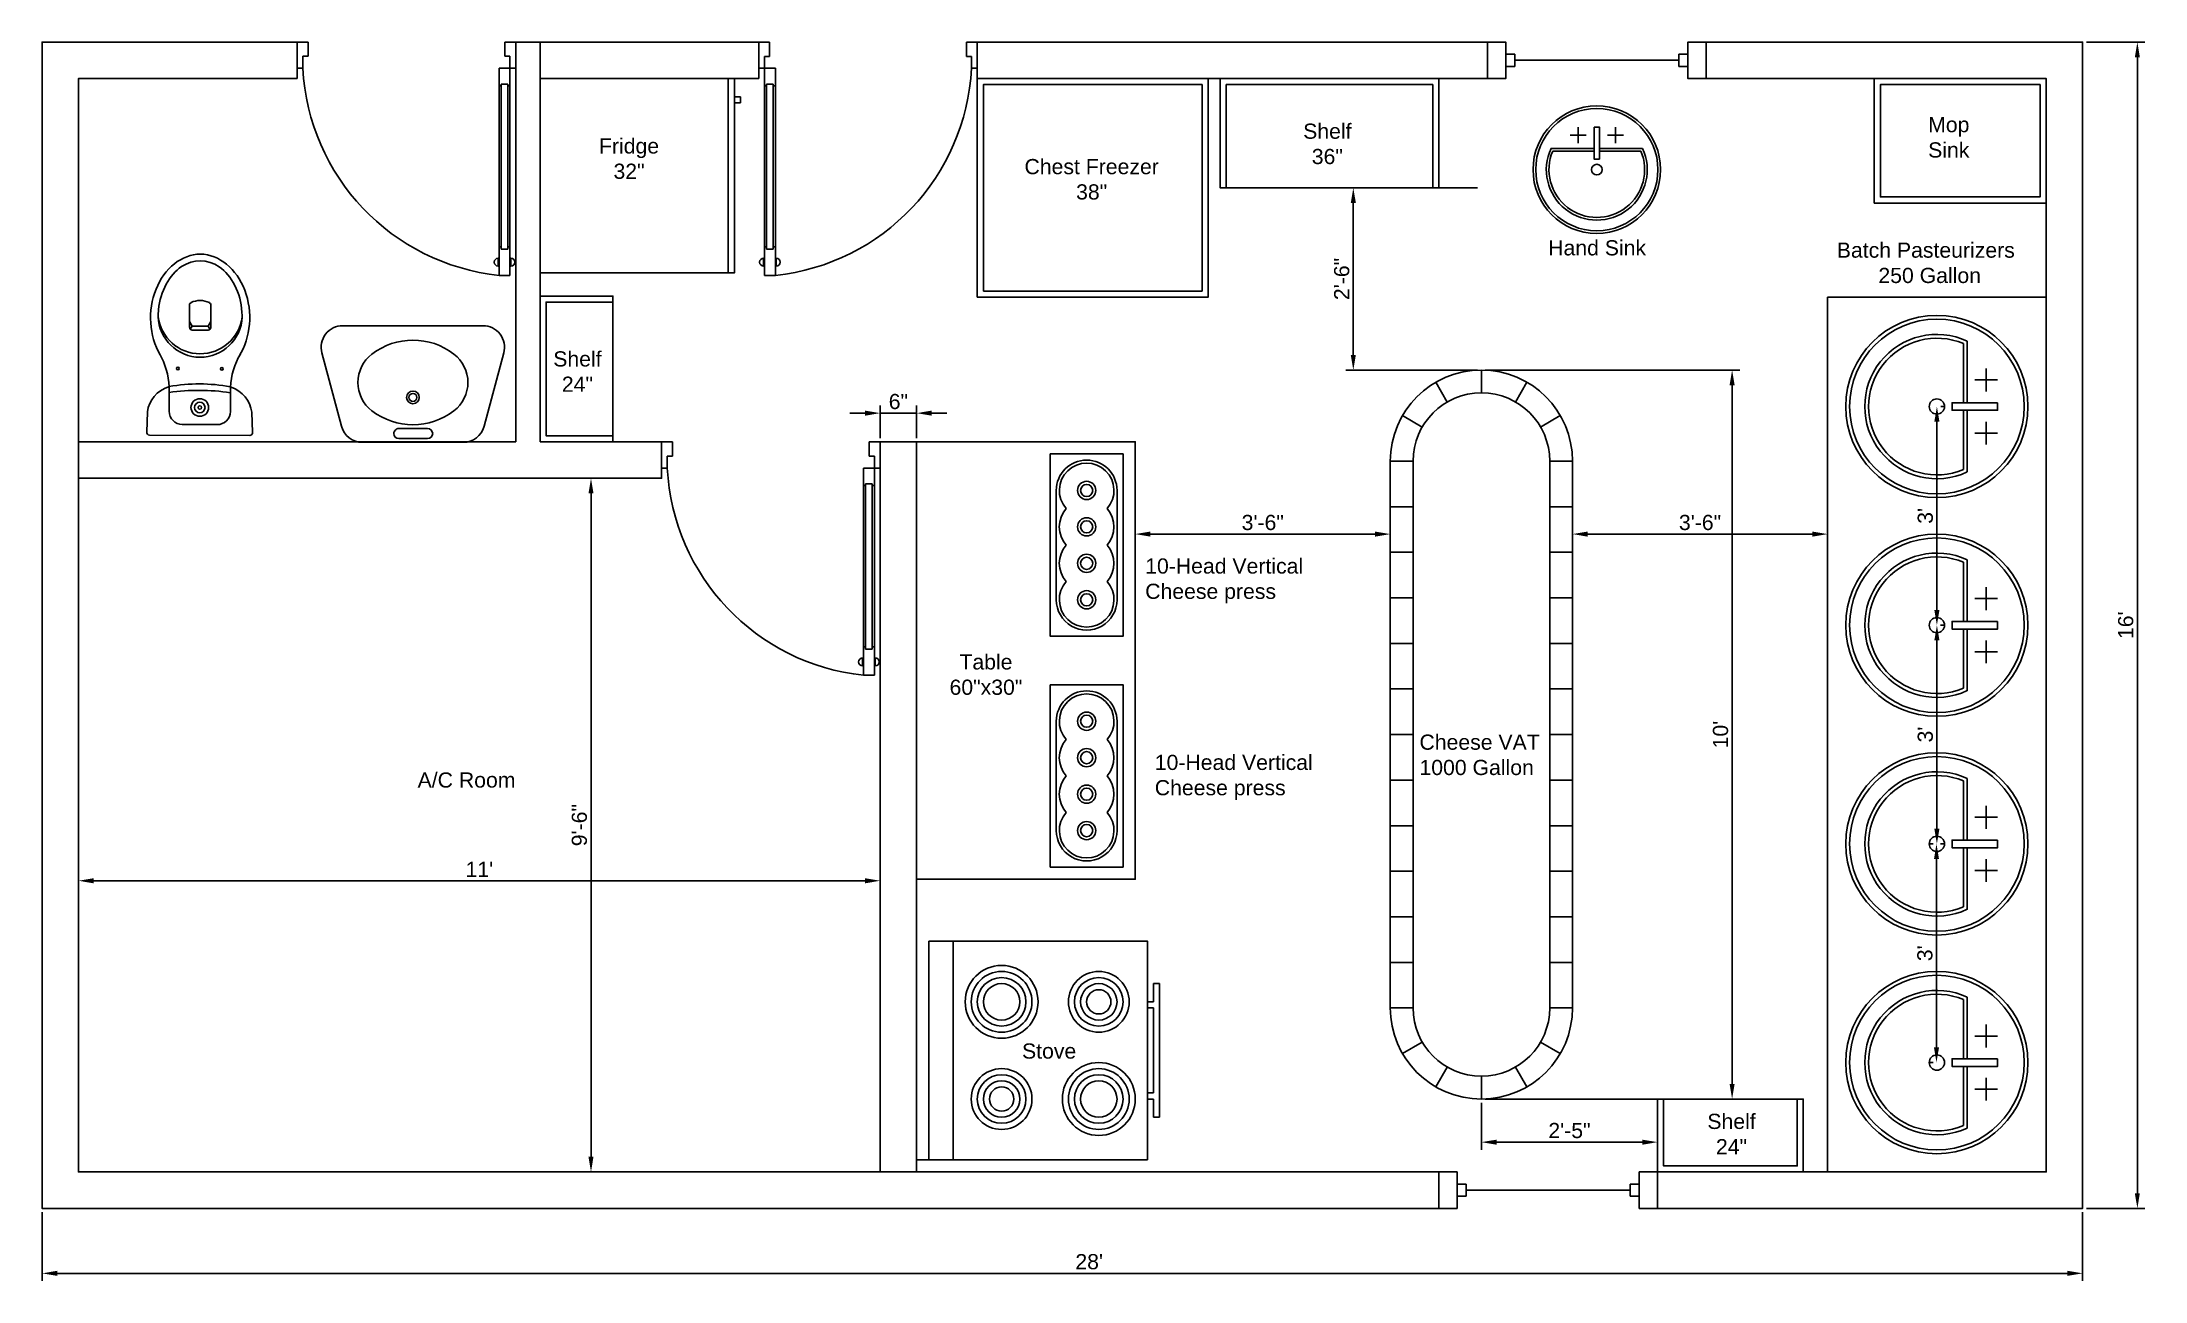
# Model space of a CAD drawing. Header units: feet. Extents: x 0 to 346, y -12 to 192.
import ezdxf

# ---------------------------------------------------------------- set-up
doc = ezdxf.new("R2010")
doc.units = ezdxf.units.FT
doc.layers.add('SANTEH', color=7, linetype='Continuous')
doc.styles.get("Standard").update_dxf_attribs({"font": 'arial.ttf'})
doc.dimstyles.new('ISO-25', dxfattribs={"dimtxt": 2.5, "dimasz": 2.5, "dimexe": 1.25, "dimexo": 0.625, "dimtad": 1, "dimdec": 0, "dimlunit": 3, "dimtxsty": 'Standard', "dimcen": 2.5, "dimadec": 0, "dimazin": 0, "dimtfac": 1, "dimtdec": 0, "dimtmove": 0, "dimatfit": 3, "dimfxl": 1, "dimarcsym": 0})

# ---------------------------------------------------------------- blocks, each defined once
blk = doc.blocks.new('A$C118B6EC8')
for p, q in [((141.4, 1067.1), (91.4, 1067.1)), ((91.4, 1067.1), (91.4, 947.1)), ((141.4, 1067.1), (141.4, 1001.9)), ((1091.4, 1067.1), (1041.4, 1067.1)), ((1041.4, 1067.1), (1041.4, 1001.9)), ((1091.4, 1067.1), (1091.4, 947.1)), ((141.4, 1001.9), (117.8, 1001.9)), ((117.8, 1001.9), (117.8, 947.1)), ((1041.4, 1001.9), (1065, 1001.9)), ((1065, 1001.9), (1065, 947.1)), ((117.8, 947.1), (91.4, 947.1)), ((1065, 947.1), (1015, 947.1)), ((1015, 0), (1015, 947.1)), ((1025, 867.1), (1015, 867.1)), ((1055, 874.6), (1025, 874.6)), ((1025, 119.5), (1025, 874.6)), ((1055, 874.6), (1055, 119.5)), ((1065, 867.1), (1055, 867.1)), ((1065, 947.1), (1065, 0)), ((1065, 947.1), (1091.4, 947.1)), ((1025, 130), (1015, 130)), ((1055, 119.5), (1025, 119.5)), ((1065, 130), (1055, 130)), ((1010.9, 78.5), (1010.9, 42.4)), ((1069.1, 78.5), (1069.1, 42.4)), ((1065, 0), (1015, 0))]:
    blk.add_line(p, q)
for centre, radius, start, end in [((1120.1, 998), 1003.5, 182.9057, 263.98835), ((1010.9, 60.5), 18.1, 90, 270), ((1069.1, 60.5), 18.1, 270, 90)]:
    blk.add_arc(centre, radius, start, end)
blk = doc.blocks.new('Window')
for p, q in [((461.43, 127.21), (464.43, 127.21)), ((465.93, 125.21), (464.43, 125.21)), ((465.93, 123.21), (465.93, 125.21)), ((492.93, 123.21), (492.93, 125.21)), ((492.93, 125.21), (494.43, 125.21)), ((464.43, 121.21), (464.43, 123.21)), ((464.43, 123.21), (465.93, 123.21)), ((492.93, 124.21), (465.93, 124.21)), ((492.93, 123.21), (492.93, 124.21)), ((494.43, 123.21), (492.93, 123.21)), ((494.43, 121.21), (494.43, 123.21))]:
    blk.add_line(p, q)
for points in [[(464.43, 121.21), (461.43, 121.21), (461.43, 127.21), (464.43, 127.21)], [(494.43, 127.21), (497.43, 127.21), (497.43, 121.21), (494.43, 121.21)]]:
    blk.add_lwpolyline(points)
for points in [[(461.43, 127.21), (464.43, 127.21), (464.43, 121.21), (461.43, 121.21)], [(497.43, 127.21), (494.43, 127.21), (494.43, 121.21), (497.43, 121.21)]]:
    blk.add_lwpolyline(points, close=True)
blk = doc.blocks.new('OVALFREE')
for p, q in [((-8.247561, 0), (8.247561, 0)), ((-14.879001, -14.613447), (-11.666235, -2.623241)), ((-3.249447, -1.45402), (-3.249447, -1.41473)), ((2.271533, -0.61875), (-2.414177, -0.61875)), ((-2.414177, -2.25), (2.271533, -2.25)), ((3.106803, -1.41473), (3.106803, -1.45402)), ((11.666235, -2.623241), (14.879001, -14.613447)), ((11.460326, -19.06875), (-11.460326, -19.06875))]:
    blk.add_line(p, q)
for radius in [1.040625, 0.646875]:
    blk.add_circle((-0.015072, -7.340625), radius)
for centre, radius, start, end in [((-8.247561, -3.539272), 3.539272, 90, 165.000003), ((8.247561, -3.539272), 3.539272, 14.999997, 90), ((-0.015072, -13.889206), 11.020456, 52.448718, 127.551282), ((-2.414177, -1.45402), 0.83527, 90, 180), ((-2.414177, -1.41473), 0.83527, 180, 270), ((2.271533, -1.45402), 0.83527, 0, 90), ((2.271533, -1.41473), 0.83527, 270, 0), ((-3.168259, -9.7875), 5.846813, 127.551279, 232.448716), ((3.138114, -9.7875), 5.846813, 307.551284, 52.448721), ((-11.460326, -15.529478), 3.539272, 165.000003, 270), ((-0.015072, -5.685794), 11.020456, 232.448718, 307.551282), ((11.460326, -15.529478), 3.539272, 270, 14.999997)]:
    blk.add_arc(centre, radius, start, end)
blk = doc.blocks.new('S_38')
at = {"layer": 'SANTEH'}
for p, q in [((-264, 1), (264, -1)), ((-278, -14), (-275, -121)), ((278, -17), (274, -123)), ((-59, -567), (-59, -684)), ((-45, -574), (-59, -598)), ((-54, -557), (-45, -574)), ((-45, -553), (39, -553)), ((-45, -574), (39, -574)), ((49, -557), (39, -574)), ((39, -574), (53, -598)), ((53, -567), (53, -684))]:
    blk.add_line(p, q, dxfattribs=at)
at = {"layer": 'SANTEH', "ltscale": 0.05}
for p, q in [((-91, -56), (91, -56)), ((-162, -125), (-162, -253)), ((160, -127), (160, -255))]:
    blk.add_line(p, q, dxfattribs=at)
for radius in [46.2, 27.7, 9.24]:
    blk.add_circle((-1, -146), radius, dxfattribs=at)
at = {"layer": 'SANTEH'}
for centre in [(-117, -349), (114, -351)]:
    blk.add_circle(centre, 7, dxfattribs=at)
for centre, radius, start, end in [((-264, -13), 14, 89.7373, 186.6199), ((264, -15), 14, 352.8547, 89.7373), ((-114, -99), 162, 187.6448, 251.5505), ((114, -100), 162, 287.9241, 351.8298), ((-533, -236), 371, 329.0782, 357.3657), ((3, 597), 867, 259.0299, 280.4447), ((531, -241), 371, 182.1089, 210.3965), ((-3, -631), 221, 1.8098, 177.6648), ((-3, -650), 222, 6.6997, 172.7749), ((-45, -567), 14, 89.7373, 179.7373), ((39, -567), 14, 359.7373, 89.7373), ((-45, -684), 14, 179.7373, 243.9899), ((-3, -597), 111, 243.9899, 295.4848), ((39, -684), 14, 295.4848, 359.7373)]:
    blk.add_arc(centre, radius, start, end, dxfattribs=at)
at = {"layer": 'SANTEH', "ltscale": 0.05}
for centre, radius, start, end in [((-92, -126), 70, 89.7373, 179.7373), ((90, -126), 70, 359.7373, 89.7373), ((4, 856), 1092, 261.2625, 269.7373), ((4, 856), 1092, 269.7373, 278.2122)]:
    blk.add_arc(centre, radius, start, end, dxfattribs=at)
at = {"layer": 'SANTEH', "extrusion": (4.68059e-16, 1.02024e-13, -1)}
blk.add_ellipse((-3, -623), major_axis=(-11, 329), ratio=0.79083, start_param=3.19005, end_param=5.418271, dxfattribs=at)
at = {"layer": 'SANTEH'}
blk.add_ellipse((-3, -623), major_axis=(14, 329), ratio=0.79083, start_param=3.19005, end_param=5.398481, dxfattribs=at)
blk.add_open_spline([(218, -624), (218, -636), (217, -648), (206, -756), (158, -844), (32, -928), (-41, -927), (-168, -840), (-217, -748), (-223, -639), (-223, -630), (-223, -622)], degree=3, knots=[1.570609, 1.570609, 1.570609, 1.570609, 1.68907, 1.68907, 2.658139, 2.658139, 3.627208, 3.627208, 4.629098, 4.629098, 4.712513, 4.712513, 4.712513, 4.712513], dxfattribs=at)
blk = doc.blocks.new('Fridge')
for p, q in [((32, 32), (31, 32)), ((31, 32), (31, 0)), ((32, 32), (32, 29)), ((32, 29), (33, 29)), ((33, 28), (32, 28)), ((33, 29), (33, 28))]:
    blk.add_line(p, q)
blk.add_lwpolyline([(0, 0), (32, 0), (32, 32), (0, 32)], close=True)
blk = doc.blocks.new('36 inch Shelf')
for p, q in [((1, 17), (1, 18)), ((35, 17), (35, 18))]:
    blk.add_line(p, q)
blk.add_lwpolyline([(0, 0), (36, 0), (36, 18), (0, 18)], close=True)
blk.add_lwpolyline([(1, 17), (1, 1), (35, 1), (35, 17)])
blk = doc.blocks.new('Chest Freezer')
for points in [[(0, 0), (38, 0), (38, 36), (0, 36)], [(1, 1), (37, 1), (37, 35), (1, 35)]]:
    blk.add_lwpolyline(points, close=True)
blk = doc.blocks.new('Pasteurizer')
for p, q in [((15.5, 20.29), (15.5, 12.5)), ((16, 20.06), (16, 20.62)), ((16, 20.06), (16, 12.5)), ((18.5, 15.5), (18.5, 17)), ((18.5, 17), (18.5, 15.5)), ((20, 15.5), (17, 15.5)), ((17, 15.5), (18.5, 15.5)), ((18.5, 15.5), (18.5, 14)), ((15.5, 11.5), (15.5, 3.71)), ((16, 11.5), (16, 3.38)), ((20, 11.5), (20, 12)), ((20, 8.5), (17, 8.5)), ((17, 8.5), (18.5, 8.5)), ((18.5, 8.5), (18.5, 10)), ((18.5, 8.5), (18.5, 7)), ((18.5, 7), (18.5, 8.5))]:
    blk.add_line(p, q)
blk.add_lwpolyline([(20, 12.5), (14, 12.5), (14, 11.5), (20, 11.5)], close=True)
for radius in [12, 11.5, 1]:
    blk.add_circle((12, 12), radius)
for radius, start, end in [(9.5, 65.0989, 294.9011), (9, 67.1146, 292.8854)]:
    blk.add_arc((12, 12), radius, start, end)
blk = doc.blocks.new('Sink 2')
at = {"xscale": 0.875, "yscale": 0.875, "zscale": 0.875}
blk.add_blockref('Pasteurizer', (1.8, -33.46), dxfattribs=at)
blk = doc.blocks.new('Mop Sink')
for points in [[(0, 0), (20.5, 0), (20.5, 28.31), (0, 28.31)], [(1, 1), (19.5, 1), (19.5, 27.31), (1, 27.31)]]:
    blk.add_lwpolyline(points, close=True)
for points in [[(1, 13), (1, 1), (19.5, 1), (19.5, 13)], [(6, 1), (15, 1)]]:
    blk.add_lwpolyline(points)
blk = doc.blocks.new('Stove')
for p, q in [((7, 37), (7, 38)), ((29, 38), (7, 38)), ((10, 37), (7, 37)), ((10, 36), (10, 37)), ((10, 36), (11, 36)), ((10, 36), (11, 36)), ((11, 36), (11, 37)), ((25, 37), (11, 37)), ((25, 36), (25, 37)), ((26, 36), (25, 36)), ((26, 36), (26, 37)), ((26, 37), (29, 37)), ((29, 37), (29, 38)), ((0, 0), (0, 4)), ((0, 4), (36, 4)), ((0, 0), (0, 2))]:
    blk.add_line(p, q)
blk.add_lwpolyline([(0, 0), (36, 0), (36, 36), (0, 36)], close=True)
for centre, radius in [((10, 28), 5), ((10, 28), 4), ((26, 28), 6), ((26, 28), 5), ((26, 28), 4), ((10, 28), 3), ((10, 28), 2), ((26, 28), 3), ((10, 12), 6), ((10, 12), 5), ((10, 12), 4), ((10, 12), 3), ((26, 12), 5), ((26, 12), 4), ((26, 12), 3), ((26, 12), 2)]:
    blk.add_circle(centre, radius)
blk = doc.blocks.new('24 x 12 inch shelf')
for p, q in [((11, 23), (12, 23)), ((12, 23), (12, 1)), ((12, 1), (11, 1))]:
    blk.add_line(p, q)
blk.add_lwpolyline([(0, 0), (12, 0), (12, 24), (0, 24)], close=True)
blk.add_lwpolyline([(11, 23), (1, 23), (1, 1), (11, 1)])
blk = doc.blocks.new('1000 gal vat')
for p, q in [((9.37, 114.74), (7.5, 117.99)), ((7.5, 117.99), (9.37, 114.74)), ((15, 116.25), (15, 120)), ((15, 120), (15, 116.25)), ((20.62, 114.74), (22.5, 117.99)), ((22.5, 117.99), (20.62, 114.74)), ((5.26, 110.62), (2.01, 112.5)), ((2.01, 112.5), (5.26, 110.62)), ((24.74, 110.62), (27.99, 112.5)), ((27.99, 112.5), (24.74, 110.62)), ((0, 105), (0, 15)), ((3.75, 105), (0, 105)), ((0, 105), (3.75, 105)), ((3.75, 105), (3.75, 15)), ((26.25, 15), (26.25, 105)), ((26.25, 105), (30, 105)), ((30, 105), (26.25, 105)), ((30, 15), (30, 105)), ((3.75, 97.5), (0, 97.5)), ((0, 97.5), (3.75, 97.5)), ((26.25, 97.5), (30, 97.5)), ((3.75, 90), (0, 90)), ((0, 90), (3.75, 90)), ((26.25, 90), (30, 90)), ((30, 90), (26.25, 90)), ((3.75, 82.5), (0, 82.5)), ((0, 82.5), (3.75, 82.5)), ((26.25, 82.5), (30, 82.5)), ((30, 82.5), (26.25, 82.5)), ((3.75, 75), (0, 75)), ((0, 75), (3.75, 75)), ((26.25, 75), (30, 75)), ((30, 75), (26.25, 75)), ((3.75, 67.5), (0, 67.5)), ((0, 67.5), (3.75, 67.5)), ((26.25, 67.5), (30, 67.5)), ((30, 67.5), (26.25, 67.5)), ((3.75, 60), (0, 60)), ((0, 60), (3.75, 60)), ((26.25, 60), (30, 60)), ((30, 60), (26.25, 60)), ((3.75, 52.5), (0, 52.5)), ((0, 52.5), (3.75, 52.5)), ((26.25, 52.5), (30, 52.5)), ((30, 52.5), (26.25, 52.5)), ((3.75, 45), (0, 45)), ((0, 45), (3.75, 45)), ((26.25, 45), (30, 45)), ((30, 45), (26.25, 45)), ((3.75, 37.5), (0, 37.5)), ((0, 37.5), (3.75, 37.5)), ((26.25, 37.5), (30, 37.5)), ((30, 37.5), (26.25, 37.5)), ((3.75, 30), (0, 30)), ((0, 30), (3.75, 30)), ((26.25, 30), (30, 30)), ((30, 30), (26.25, 30)), ((3.75, 22.5), (0, 22.5)), ((0, 22.5), (3.75, 22.5)), ((26.25, 22.5), (30, 22.5)), ((30, 22.5), (26.25, 22.5)), ((3.75, 15), (0, 15)), ((0, 15), (3.75, 15)), ((26.25, 15), (30, 15)), ((30, 15), (26.25, 15)), ((5.26, 9.37), (2.01, 7.5)), ((2.01, 7.5), (5.26, 9.37)), ((24.74, 9.37), (27.99, 7.5)), ((27.99, 7.5), (24.74, 9.37)), ((9.37, 5.26), (7.5, 2.01)), ((7.5, 2.01), (9.37, 5.26)), ((15, 3.75), (15, 0)), ((15, 0), (15, 3.75)), ((20.62, 5.26), (22.5, 2.01)), ((22.5, 2.01), (20.62, 5.26))]:
    blk.add_line(p, q)
for centre, radius, start, end in [((15, 105), 15, 0, 180), ((15, 105), 11.25, 0, 180), ((15, 15), 15, 180, 0), ((15, 15), 11.25, 180, 0)]:
    blk.add_arc(centre, radius, start, end)
blk = doc.blocks.new('72 inch table')
blk.add_lwpolyline([(0, 0), (36, 0), (36, 72), (0, 72)], close=True)
blk = doc.blocks.new('250 Gal Pasteurizer')
at = {"xscale": 1.25, "yscale": 1.25, "zscale": 1.25}
blk.add_blockref('Pasteurizer', (332.96, 135), dxfattribs=at)
blk = doc.blocks.new('*D21')
at = {"color": 0, "lineweight": -2, "transparency": 16777216}
for p, q in [((312.63, 132), (313.25, 132)), ((312, 129.5), (312, 98.5)), ((312.63, 96), (313.25, 96))]:
    blk.add_line(p, q, dxfattribs=at)
at = {"color": 0, "transparency": 16777216}
for points in [[(311.58, 129.5), (312.42, 129.5), (312, 132)], [(311.58, 98.5), (312.42, 98.5), (312, 96)]]:
    blk.add_solid(points, dxfattribs=at)
at = {"layer": 'Defpoints', "color": 0, "transparency": 16777216}
for p in [(312, 132), (312, 96), (312, 96)]:
    blk.add_point(p, dxfattribs=at)
at = {"color": 0, "transparency": 16777216, "insert": (310.1, 114), "char_height": 2.5, "attachment_point": 5, "rotation": 90}
blk.add_mtext("3'", dxfattribs=at)
blk = doc.blocks.new('*D22')
at = {"color": 0, "lineweight": -2, "transparency": 16777216}
for p, q in [((312, 93.5), (312, 62.5)), ((312.62, 96), (313.25, 96)), ((312.62, 60), (313.25, 60))]:
    blk.add_line(p, q, dxfattribs=at)
at = {"color": 0, "transparency": 16777216}
for points in [[(311.58, 93.5), (312.42, 93.5), (312, 96)], [(311.58, 62.5), (312.42, 62.5), (312, 60)]]:
    blk.add_solid(points, dxfattribs=at)
at = {"layer": 'Defpoints', "color": 0, "transparency": 16777216}
for p in [(312, 96), (312, 60), (312, 60)]:
    blk.add_point(p, dxfattribs=at)
at = {"color": 0, "transparency": 16777216, "insert": (310.1, 78), "char_height": 2.5, "attachment_point": 5, "rotation": 90}
blk.add_mtext("3'", dxfattribs=at)
blk = doc.blocks.new('*D23')
at = {"color": 0, "lineweight": -2, "transparency": 16777216}
for p, q in [((311.38, 60), (310.68, 60)), ((311.93, 57.5), (311.93, 26.5)), ((311.38, 24), (310.68, 24))]:
    blk.add_line(p, q, dxfattribs=at)
at = {"color": 0, "transparency": 16777216}
for points in [[(311.52, 57.5), (312.35, 57.5), (311.93, 60)], [(311.52, 26.5), (312.35, 26.5), (311.93, 24)]]:
    blk.add_solid(points, dxfattribs=at)
at = {"layer": 'Defpoints', "color": 0, "transparency": 16777216}
for p in [(312, 60), (311.93, 24), (312, 24)]:
    blk.add_point(p, dxfattribs=at)
at = {"color": 0, "transparency": 16777216, "insert": (310.03, 42), "char_height": 2.5, "attachment_point": 5, "rotation": 90}
blk.add_mtext("3'", dxfattribs=at)
blk = doc.blocks.new('*D24')
at = {"color": 0, "lineweight": -2, "transparency": 16777216}
for p, q in [((237.63, 138), (279.53, 138)), ((278.28, 135.5), (278.28, 20.5)), ((237.63, 18), (279.53, 18))]:
    blk.add_line(p, q, dxfattribs=at)
at = {"color": 0, "transparency": 16777216}
for points in [[(277.86, 135.5), (278.7, 135.5), (278.28, 138)], [(277.86, 20.5), (278.7, 20.5), (278.28, 18)]]:
    blk.add_solid(points, dxfattribs=at)
at = {"layer": 'Defpoints', "color": 0, "transparency": 16777216}
for p in [(237, 138), (237, 18), (278.28, 18)]:
    blk.add_point(p, dxfattribs=at)
at = {"color": 0, "transparency": 16777216, "insert": (276.38, 78), "char_height": 2.5, "attachment_point": 5, "rotation": 90}
blk.add_mtext("10'", dxfattribs=at)
blk = doc.blocks.new('*D25')
at = {"color": 0, "lineweight": -2, "transparency": 16777216}
for p, q in [((252, 78.62), (252, 112.25)), ((254.5, 111), (291.5, 111)), ((294, 78.62), (294, 112.25))]:
    blk.add_line(p, q, dxfattribs=at)
at = {"color": 0, "transparency": 16777216}
for points in [[(254.5, 111.42), (254.5, 110.58), (252, 111)], [(291.5, 111.42), (291.5, 110.58), (294, 111)]]:
    blk.add_solid(points, dxfattribs=at)
at = {"layer": 'Defpoints', "color": 0, "transparency": 16777216}
for p in [(294, 111), (252, 78), (294, 78)]:
    blk.add_point(p, dxfattribs=at)
at = {"color": 0, "transparency": 16777216, "insert": (273, 112.9), "char_height": 2.5, "attachment_point": 5}
blk.add_mtext('3\'-6"', dxfattribs=at)
blk = doc.blocks.new('*D26')
at = {"color": 0, "lineweight": -2, "transparency": 16777216}
for p, q in [((180, 78.62), (180, 112.25)), ((219.5, 111), (182.5, 111)), ((222, 78.62), (222, 112.25))]:
    blk.add_line(p, q, dxfattribs=at)
at = {"color": 0, "transparency": 16777216}
for points in [[(182.5, 111.42), (182.5, 110.58), (180, 111)], [(219.5, 111.42), (219.5, 110.58), (222, 111)]]:
    blk.add_solid(points, dxfattribs=at)
at = {"layer": 'Defpoints', "color": 0, "transparency": 16777216}
for p in [(180, 111), (180, 78), (222, 78)]:
    blk.add_point(p, dxfattribs=at)
at = {"color": 0, "transparency": 16777216, "insert": (201, 112.9), "char_height": 2.5, "attachment_point": 5}
blk.add_mtext('3\'-6"', dxfattribs=at)
blk = doc.blocks.new('*D28')
at = {"color": 0, "lineweight": -2, "transparency": 16777216}
for p, q in [((6, 6.62), (6, 55.18)), ((8.5, 53.93), (135.5, 53.93)), ((138, 6.62), (138, 55.18))]:
    blk.add_line(p, q, dxfattribs=at)
at = {"color": 0, "transparency": 16777216}
for points in [[(8.5, 54.35), (8.5, 53.51), (6, 53.93)], [(135.5, 54.35), (135.5, 53.51), (138, 53.93)]]:
    blk.add_solid(points, dxfattribs=at)
at = {"layer": 'Defpoints', "color": 0, "transparency": 16777216}
for p in [(138, 53.93), (6, 6), (138, 6)]:
    blk.add_point(p, dxfattribs=at)
at = {"color": 0, "transparency": 16777216, "insert": (72, 55.81), "char_height": 2.5, "attachment_point": 5}
blk.add_mtext("11'", dxfattribs=at)
blk = doc.blocks.new('*D29')
at = {"color": 0, "lineweight": -2, "transparency": 16777216}
for p, q in [((6.63, 120.19), (91.64, 120.19)), ((90.39, 117.69), (90.39, 8.5)), ((6.63, 6), (91.64, 6))]:
    blk.add_line(p, q, dxfattribs=at)
at = {"color": 0, "transparency": 16777216}
for points in [[(89.97, 117.69), (90.8, 117.69), (90.39, 120.19)], [(89.97, 8.5), (90.8, 8.5), (90.39, 6)]]:
    blk.add_solid(points, dxfattribs=at)
at = {"layer": 'Defpoints', "color": 0, "transparency": 16777216}
for p in [(6, 120.19), (6, 6), (90.39, 6)]:
    blk.add_point(p, dxfattribs=at)
at = {"color": 0, "transparency": 16777216, "insert": (88.48, 63.09), "char_height": 2.5, "attachment_point": 5, "rotation": 90}
blk.add_mtext('9\'-6"', dxfattribs=at)
blk = doc.blocks.new('*D30')
at = {"color": 0, "lineweight": -2, "transparency": 16777216}
for p, q in [((336.63, 192), (346.26, 192)), ((345.01, 189.5), (345.01, 2.5)), ((336.63, 0), (346.26, 0))]:
    blk.add_line(p, q, dxfattribs=at)
at = {"color": 0, "transparency": 16777216}
for points in [[(344.59, 189.5), (345.42, 189.5), (345.01, 192)], [(344.59, 2.5), (345.42, 2.5), (345.01, 0)]]:
    blk.add_solid(points, dxfattribs=at)
at = {"layer": 'Defpoints', "color": 0, "transparency": 16777216}
for p in [(336, 192), (336, 0), (345.01, 0)]:
    blk.add_point(p, dxfattribs=at)
at = {"color": 0, "transparency": 16777216, "insert": (343.1, 96), "char_height": 2.5, "attachment_point": 5, "rotation": 90}
blk.add_mtext("16'", dxfattribs=at)
blk = doc.blocks.new('*D31')
at = {"color": 0, "lineweight": -2, "transparency": 16777216}
for p, q in [((0, -0.62), (0, -11.95)), ((336, -0.62), (336, -11.95)), ((2.5, -10.7), (333.5, -10.7))]:
    blk.add_line(p, q, dxfattribs=at)
at = {"color": 0, "transparency": 16777216}
for points in [[(2.5, -10.28), (2.5, -11.11), (0, -10.7)], [(333.5, -10.28), (333.5, -11.11), (336, -10.7)]]:
    blk.add_solid(points, dxfattribs=at)
at = {"layer": 'Defpoints', "color": 0, "transparency": 16777216}
for p in [(0, 0), (336, 0), (336, -10.7)]:
    blk.add_point(p, dxfattribs=at)
at = {"color": 0, "transparency": 16777216, "insert": (172.42, -8.79), "char_height": 2.5, "attachment_point": 5}
blk.add_mtext("28'", dxfattribs=at)
blk = doc.blocks.new('10 cheese press')
for p, q in [((6, 11), (24, 11)), ((24, 1), (6, 1))]:
    blk.add_line(p, q)
blk.add_lwpolyline([(0, 0), (30, 0), (30, 12), (0, 12)], close=True)
for centre, radius in [((6, 6), 1.5), ((6, 6), 1), ((12, 6), 1.5), ((12, 6), 1), ((18, 6), 1.5), ((18, 6), 1), ((24, 6), 1.5), ((24, 6), 1)]:
    blk.add_circle(centre, radius)
for centre, radius, start, end in [((6, 6), 5, 90, 270), ((6, 6), 4.5, 48.1897, 311.8103), ((12, 6), 4.5, 48.1897, 131.8103), ((18, 6), 4.5, 48.1897, 131.8103), ((24, 6), 4.5, 228.1897, 131.8103), ((24, 6), 5, 270, 90), ((12, 6), 4.5, 228.1897, 311.8103), ((18, 6), 4.5, 228.1897, 311.8103)]:
    blk.add_arc(centre, radius, start, end)
blk = doc.blocks.new('*D35')
at = {"color": 0, "lineweight": -2, "transparency": 16777216}
for p, q in [((237, 17.37), (237, 9.65)), ((266, 17.37), (266, 9.65)), ((239.5, 10.9), (263.5, 10.9))]:
    blk.add_line(p, q, dxfattribs=at)
at = {"color": 0, "transparency": 16777216}
for points in [[(239.5, 11.31), (239.5, 10.48), (237, 10.9)], [(263.5, 11.31), (263.5, 10.48), (266, 10.9)]]:
    blk.add_solid(points, dxfattribs=at)
at = {"layer": 'Defpoints', "color": 0, "transparency": 16777216}
for p in [(237, 18), (266, 18), (266, 10.9)]:
    blk.add_point(p, dxfattribs=at)
at = {"color": 0, "transparency": 16777216, "insert": (251.5, 12.8), "char_height": 2.5, "attachment_point": 5}
blk.add_mtext('2\'-5"', dxfattribs=at)
blk = doc.blocks.new('*D36')
at = {"color": 0, "lineweight": -2, "transparency": 16777216}
for p, q in [((236.38, 168), (214.66, 168)), ((215.91, 140.5), (215.91, 165.5)), ((236.38, 138), (214.66, 138))]:
    blk.add_line(p, q, dxfattribs=at)
at = {"color": 0, "transparency": 16777216}
for points in [[(215.49, 165.5), (216.33, 165.5), (215.91, 168)], [(215.49, 140.5), (216.33, 140.5), (215.91, 138)]]:
    blk.add_solid(points, dxfattribs=at)
at = {"layer": 'Defpoints', "color": 0, "transparency": 16777216}
for p in [(215.91, 168), (237, 168), (237, 138)]:
    blk.add_point(p, dxfattribs=at)
at = {"color": 0, "transparency": 16777216, "insert": (214.01, 153), "char_height": 2.5, "attachment_point": 5, "rotation": 90}
blk.add_mtext('2\'-6"', dxfattribs=at)
blk = doc.blocks.new('*D37')
at = {"color": 0, "lineweight": -2, "transparency": 16777216}
for p, q in [((138, 126.81), (138, 132.16)), ((144, 126.81), (144, 132.16)), ((135.5, 130.91), (133, 130.91)), ((138, 130.91), (144, 130.91)), ((146.5, 130.91), (149, 130.91))]:
    blk.add_line(p, q, dxfattribs=at)
at = {"color": 0, "transparency": 16777216}
for points in [[(135.5, 131.33), (135.5, 130.49), (138, 130.91)], [(146.5, 131.33), (146.5, 130.49), (144, 130.91)]]:
    blk.add_solid(points, dxfattribs=at)
at = {"layer": 'Defpoints', "color": 0, "transparency": 16777216}
for p in [(144, 130.91), (138, 126.19), (144, 126.19)]:
    blk.add_point(p, dxfattribs=at)
at = {"color": 0, "transparency": 16777216, "insert": (141, 132.81), "char_height": 2.5, "attachment_point": 5}
blk.add_mtext('6"', dxfattribs=at)

msp = doc.modelspace()

# ---------------------------------------------------------------- linework, layer by layer
for p, q in [((42, 192), (42, 186)), ((78, 186), (78, 192)), ((82, 186), (82, 192)), ((118, 186), (118, 192)), ((154, 192), (154, 186)), ((238, 192), (238, 186)), ((274, 186), (274, 192)), ((242.5, 189), (256, 189)), ((242.5, 189), (256, 189)), ((82, 186), (118, 186)), ((190, 186), (192, 186)), ((192, 186), (192, 184.53)), ((192, 186), (194, 186)), ((194, 186), (194, 184.59)), ((330, 186), (274, 186)), ((144, 6), (144, 8)), ((144, 6), (144, 8)), ((144, 8), (146, 8)), ((230, 0), (230, 6)), ((330, 6), (266, 6)), ((266, 6), (266, 0)), ((0, 0), (1, 0))]:
    msp.add_line(p, q)
for points in [[(42, 192), (0, 192), (0, 0), (230, 0)], [(118, 192), (78, 192)], [(238, 192), (154, 192)], [(266, 0), (336, 0), (336, 192), (274, 192)], [(42, 186), (6, 186), (6, 6), (230, 6)], [(78, 126.19), (78, 186)], [(118, 186), (82, 186)], [(82, 186), (82, 126.19)], [(238, 186), (154, 186)], [(266, 6), (330, 6), (330, 186), (274, 186)], [(78, 126.19), (6, 126.19), (6, 120.19), (102, 120.19), (102, 126.19), (82, 126.19)]]:
    msp.add_lwpolyline(points)
for points in [[(330, 6), (294, 6), (294, 150), (330, 150)], [(138, 6), (144, 6), (144, 126.19), (138, 126.19)]]:
    msp.add_lwpolyline(points, close=True)

# ---------------------------------------------------------------- block references
for p, xscale, yscale, zscale in [((38.71, 153.59), 0.03599776468823894, 0.03599776468823894, 0.03599776468823894), ((157.28, 153.59), -0.03599215678416282, 0.03599215678416282, 0.03599215678416282), ((98.71, 87.77), 0.03599776468823894, 0.03599776468823894, 0.03599776468823894)]:
    msp.add_blockref('A$C118B6EC8', p, dxfattribs=dict(xscale=xscale, yscale=yscale, zscale=zscale))
for name, p in [('Window', (-223.43, 64.79)), ('Fridge', (82, 154)), ('Chest Freezer', (154, 150)), ('24 x 12 inch shelf', (82, 126.19)), ('250 Gal Pasteurizer', (-35.96, -18)), ('1000 gal vat', (222, 18)), ('72 inch table', (144, 54.19)), ('250 Gal Pasteurizer', (-35.96, -54)), ('250 Gal Pasteurizer', (-35.96, -90)), ('250 Gal Pasteurizer', (-35.96, -126)), ('Window', (-231.43, -121.21))]:
    msp.add_blockref(name, p)
for name, p, rotation in [('36 inch Shelf', (230, 186), 180), ('Mop Sink', (330, 165.5), 90), ('Sink 2', (233.04, 158.7), 90), ('10 cheese press', (166, 124.19), 270), ('10 cheese press', (166, 86.19), 270), ('Stove', (146, 44), 270), ('24 x 12 inch shelf', (290, 6), 90)]:
    msp.add_blockref(name, p, dxfattribs=dict(rotation=rotation))
at = {"layer": 'SANTEH', "rotation": 180}
for name, p, xscale, yscale, zscale in [('S_38', (25.94, 127.27, 0), 0.03133482474181207, 0.03133482474181207, 0.03133482474181207), ('OVALFREE', (61.05, 126.11), 1.006514608262569, 1.006514608262569, 1.006514608262569)]:
    msp.add_blockref(name, p, dxfattribs=dict(at, xscale=xscale, yscale=yscale, zscale=zscale))

# ---------------------------------------------------------------- texts
at = {"char_height": 2.5, "attachment_point": 1}
for s, insert, width in [('\\pxqc;Shelf 36"', (205.49, 178.58), 12.2852), ('Mop Sink', (310.56, 179.66), 12.2852), ('\\pxqc;Fridge 32"', (90.51, 176.15), 12.2852), ('\\pxqc;Chest Freezer\\P38"', (160.91, 172.75), 23.8303), ('Hand Sink', (248, 159.38), 18.1667), ('Batch Pasteurizers\\P\\pxqc;250 Gallon', (295.52, 159), 30.583), ('\\pxqc;Shelf 24"', (82.01, 141.09), 12.2852), ('10-Head Vertical Cheese press', (181.64, 107), 28.2105), ('Cheese VAT 1000 Gallon', (226.8, 78), 23.0399), ('10-Head Vertical Cheese press', (183.22, 74.67), 28.2105), ('Stove', (161.36, 27.15), 12.2852), ('\\pxqc;Shelf 24"', (272.04, 15.57), 12.2852)]:
    msp.add_mtext(s, dxfattribs=dict(at, insert=insert, width=width))
for s, width, insert in [('\\pxqc;Table\\P60"x30"', 20.0404, (145.4, 91.21)), ('A/C Room', 26.1847, (61.84, 71.77))]:
    msp.add_mtext_dynamic_manual_height_columns(s, width=width, gutter_width=12.5, heights=[0], dxfattribs=dict(at, insert=insert))

# ---------------------------------------------------------------- dimensions: what is measured, and where the dimension line sits
dim = msp.add_linear_dim(base=(345.01, 0), p1=(336, 192), p2=(336, 0), angle=90, dimstyle='ISO-25')
dim.commit()
dim.dimension.update_dxf_attribs({"geometry": '*D30', "text_midpoint": (345.01, 96), "dimtype": 160})
for base, p1, p2, picture, middle in [((215.91, 168), (237, 138), (237, 168), '*D36', (214.01, 153)), ((278.28, 18), (237, 138), (237, 18), '*D24', (276.38, 78)), ((312, 96), (312, 132), (312, 96), '*D21', (310.1, 114)), ((90.39, 6), (6, 120.19), (6, 6), '*D29', (88.48, 63.09)), ((312, 60), (312, 96), (312, 60), '*D22', (310.1, 78)), ((311.93, 24), (312, 60), (312, 24), '*D23', (310.03, 42))]:
    dim = msp.add_linear_dim(base=base, p1=p1, p2=p2, angle=90, dimstyle='ISO-25')
    dim.commit()
    dim.dimension.update_dxf_attribs({"geometry": picture, "text_midpoint": middle})
for base, p1, p2, picture, middle in [((144, 130.91), (138, 126.19), (144, 126.19), '*D37', (141, 132.81)), ((180, 111), (222, 78), (180, 78), '*D26', (201, 112.9)), ((294, 111), (252, 78), (294, 78), '*D25', (273, 112.9)), ((138, 53.93), (6, 6), (138, 6), '*D28', (72, 55.81)), ((266, 10.9), (237, 18), (266, 18), '*D35', (251.5, 12.8))]:
    dim = msp.add_linear_dim(base=base, p1=p1, p2=p2, dimstyle='ISO-25')
    dim.commit()
    dim.dimension.update_dxf_attribs({"geometry": picture, "text_midpoint": middle})
dim = msp.add_linear_dim(base=(336, -10.7), p1=(0, 0), p2=(336, 0), dimstyle='ISO-25')
dim.commit()
dim.dimension.update_dxf_attribs({"geometry": '*D31', "text_midpoint": (172.42, -10.7), "dimtype": 160})

doc.saveas('drawing.dxf')
